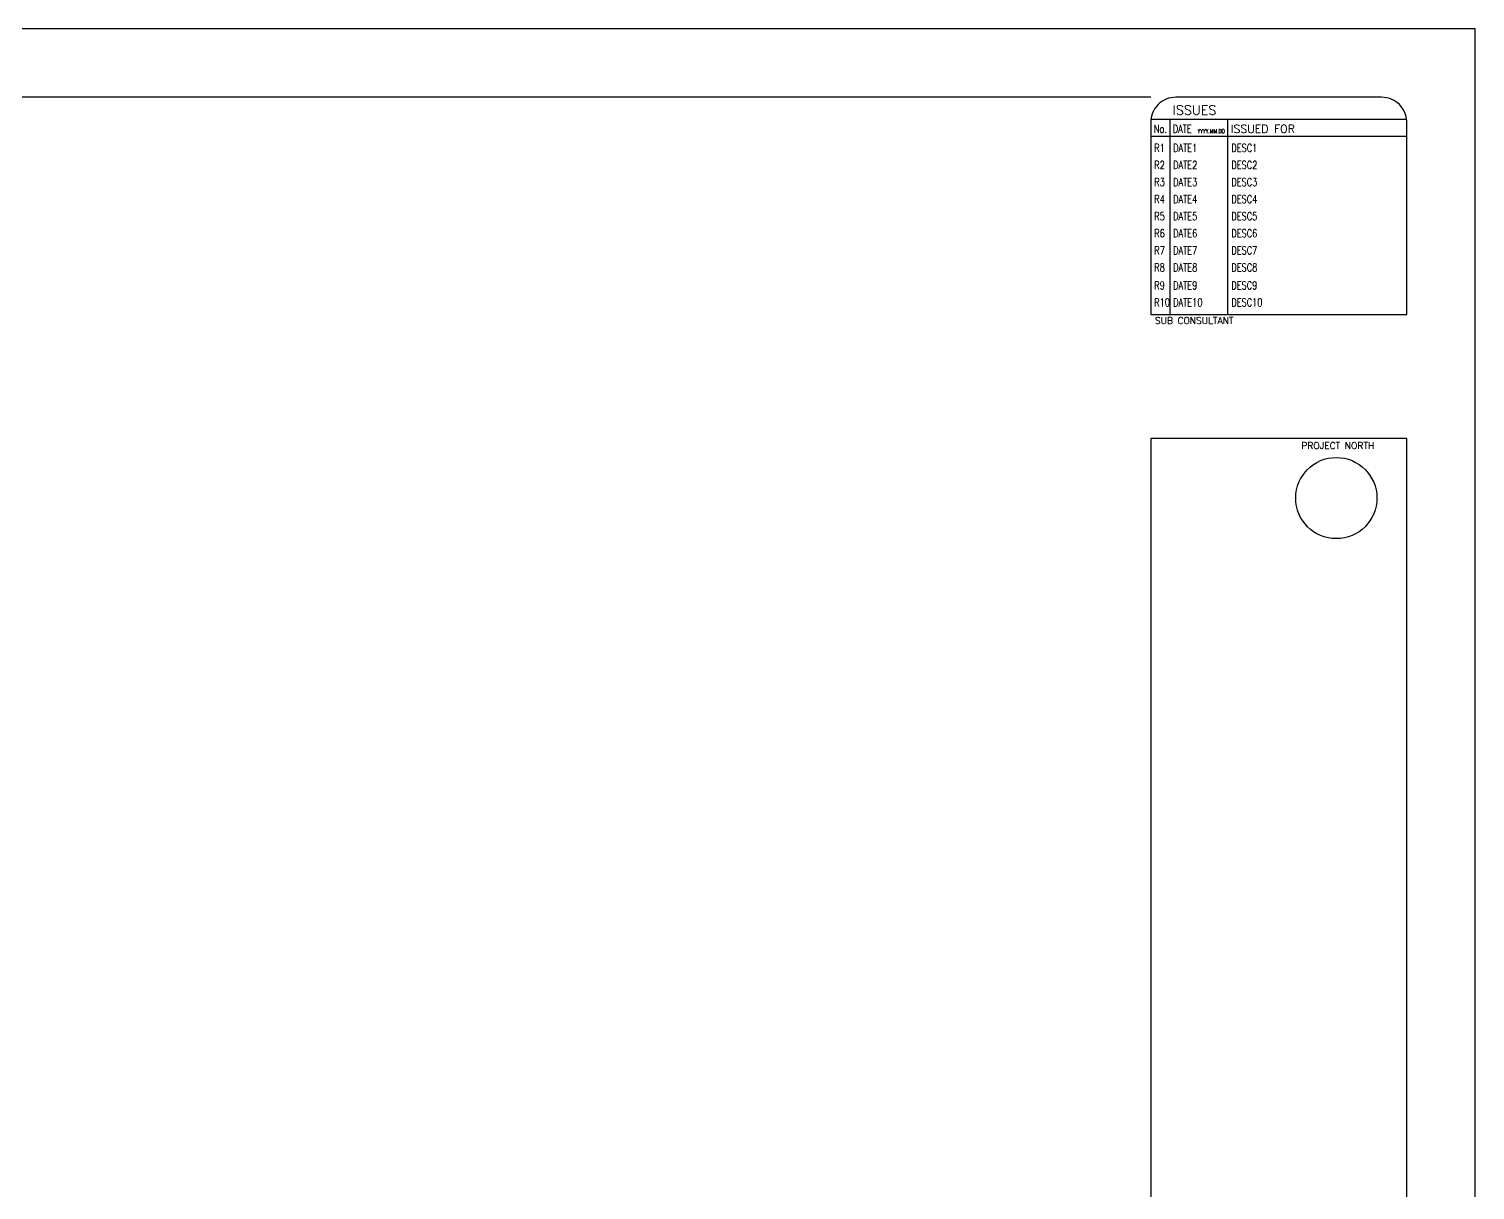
# Model space of a CAD drawing. Extents: x 0 to 22.8, y 0 to 17.
# Drawn here: x 11.41 to 22, y 8.5 to 17 of the extents above; entities that cross this region are included whole.
import ezdxf
from ezdxf.enums import TextEntityAlignment as Align

# ---------------------------------------------------------------- set-up
doc = ezdxf.new("R2010")
doc.units = 0
doc.header["$LTSCALE"] = 10
doc.header["$MEASUREMENT"] = 0
for name, color, linetype in [('BDR-18', 1, 'Continuous'), ('BDR-25', 4, 'Continuous'), ('BDR-SHADE', 254, 'Continuous')]:
    doc.layers.add(name, color=color, linetype=linetype)
doc.styles.add('HEL-Title3', font='romans.shx')
doc.styles.add('HEL-Title4', font='romand.shx')

msp = doc.modelspace()

# ---------------------------------------------------------------- linework, layer by layer
at = {"layer": 'BDR-18'}
for p, q in [((21.499, 16.338), (19.626, 16.338)), ((19.768, 14.909), (19.768, 16.338)), ((20.189, 14.909), (20.189, 16.338)), ((21.5, 16.213), (19.625, 16.213))]:
    msp.add_line(p, q, dxfattribs=at)
msp.add_lwpolyline([(0, 0), (22, 0), (22, 17), (0, 17)], close=True, dxfattribs=at)
at = {"layer": 'BDR-25'}
msp.add_lwpolyline([(19.625, 16.315), (19.625, 14.909), (21.5, 14.909), (21.5, 16.315, 0.414214), (21.315, 16.5), (19.81, 16.5, 0.414214)], format="xyb", close=True, dxfattribs=at)
msp.add_lwpolyline([(21.5, 14.003), (21.5, 14.003), (19.625, 14.003), (19.625, 3.85), (21.5, 3.85), (21.5, 14.003)], dxfattribs=at)
at = {"layer": 'BDR-SHADE'}
msp.add_lwpolyline([(19.625, 16.5), (0.75, 16.5)], dxfattribs=at)
at = {"layer": 'Defpoints'}
msp.add_circle((20.984, 13.566), 0.297, dxfattribs=at)
msp.add_point((21.5, 16.504), dxfattribs=at)

# ---------------------------------------------------------------- texts
at = {"layer": 'BDR-18', "lineweight": 70, "line_spacing_factor": 1.142308, "style": 'HEL-Title4'}
for s, insert, char_height, width, attachment_point in [('{\\W0.75;No.}', (19.648, 16.298), 0.05859, 0.12585, 1), ('{\\W0.75;DATE}', (19.786, 16.298), 0.05859, 0.18561, 1), ('{\\W0.75;YYYY.MM.DD}', (19.968, 16.237), 0.0293, 0.2264, 7), ('ISSUED FOR', (20.211, 16.298), 0.0586, 0.6265, 1)]:
    msp.add_mtext(s, dxfattribs=dict(at, insert=insert, char_height=char_height, width=width, attachment_point=attachment_point))
at = {"layer": 'BDR-18', "lineweight": 50, "insert": (19.656, 14.889), "char_height": 0.04883, "width": 0.94232, "attachment_point": 1, "line_spacing_factor": 1.142308, "style": 'HEL-Title4'}
msp.add_mtext('SUB CONSULTANT', dxfattribs=at)
at = {"layer": 'BDR-25', "lineweight": 70, "insert": (19.786, 16.406), "char_height": 0.0684, "width": 0.27842, "attachment_point": 4, "line_spacing_factor": 0.6, "style": 'HEL-Title4'}
msp.add_mtext('ISSUES', dxfattribs=at)
at = {"layer": 'BDR-25', "style": 'HEL-Title3', "width": 0.75}
for tag, p in [('R1', (19.651, 16.129)), ('DATE1', (19.789, 16.129)), ('DESC1', (20.215, 16.129)), ('R2', (19.651, 16.004)), ('DATE2', (19.789, 16.004)), ('DESC2', (20.215, 16.004)), ('R3', (19.651, 15.879)), ('DATE3', (19.789, 15.879)), ('DESC3', (20.215, 15.879)), ('R4', (19.651, 15.754)), ('DATE4', (19.789, 15.754)), ('DESC4', (20.215, 15.754)), ('R5', (19.651, 15.629)), ('DATE5', (19.789, 15.629)), ('DESC5', (20.215, 15.629)), ('R6', (19.651, 15.504)), ('DATE6', (19.789, 15.504)), ('DESC6', (20.215, 15.504)), ('R7', (19.651, 15.379)), ('DATE7', (19.789, 15.379)), ('DESC7', (20.215, 15.379)), ('R8', (19.651, 15.254)), ('DATE8', (19.789, 15.254)), ('DESC8', (20.215, 15.254)), ('R9', (19.651, 15.123)), ('DATE9', (19.789, 15.123)), ('DESC9', (20.215, 15.123)), ('R10', (19.651, 14.998)), ('DATE10', (19.789, 14.998)), ('DESC10', (20.215, 14.998))]:
    msp.add_attdef(tag, text='', height=0.0586, dxfattribs=at).set_placement(p, align=Align.MIDDLE_LEFT)
at = {"layer": 'Defpoints', "lineweight": 50, "insert": (20.995, 13.974), "char_height": 0.04883, "width": 0.68002, "attachment_point": 2, "line_spacing_factor": 1.142308, "style": 'HEL-Title4'}
msp.add_mtext('PROJECT NORTH', dxfattribs=at)

doc.saveas('drawing.dxf')
